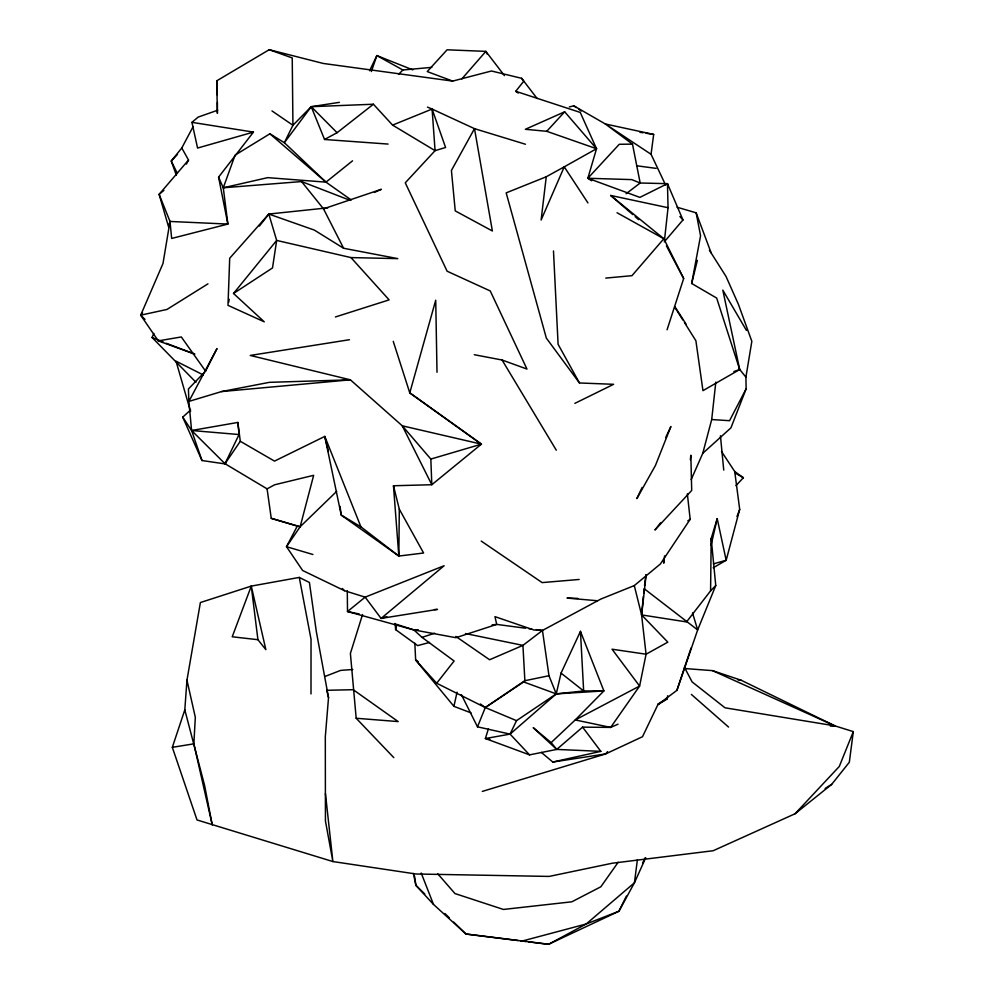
<?xml version="1.0" encoding="UTF-8"?>
<svg xmlns="http://www.w3.org/2000/svg" width="994" height="994" viewBox="0 0 994 994"><rect width="100%" height="100%" fill="white"/><g stroke="black" fill="none" stroke-linecap="round" stroke-linejoin="round"><path stroke-width="1.49" d="M310.998 693.924L311.035 639.291L299.269 577.427L251.271 586.1L200.39 602.538L186.959 680.169L184.809 709.878L172.322 747.326L197.011 819.951L332.878 861.549L416.014 873.999L549.135 876.422L612.354 863.214L713.195 850.727L795.051 813.763L831.667 784.39L849.323 762.261L853.312 731.621L834.923 725.869L712.549 670.639L684.903 668.54M399.302 509.152L423.593 553.012L398.842 556.056L399.302 509.152L393.462 485.755L431.806 484.724L481.407 444.156L409.776 392.878L393.251 341.352M687.351 493.844L690.171 519.303L660.389 563.983L634.284 585.59L641.59 614.913L686.531 621.921L710.586 590.858L711.195 538.487L717.208 518.644L726.179 560.268L713.207 567.76M184.809 709.878L204.59 785.409L212.256 824.933L193.855 743.835L195.321 717.295L186.959 680.169M299.269 577.427L309.42 582.496L316.316 631.501L328.529 697.564L325.311 736.778L325.436 820.957L332.878 861.549L325.436 793.572M217.413 102.494L217.388 113.341L216.729 80.825L269.212 49.7L323.261 63.454L452.655 81.098L491.471 70.996L521.614 78.302L537.108 98.481M643.379 596.375L641.59 614.913L646.063 654.214L639.602 686.059L610.664 727.409L582.596 727.136L556.739 749.414L529.566 754.868L485.383 738.542L488.402 728.838M643.677 593.294L644.124 588.659L697.664 629.935L676.926 690.333L657.904 704.622L642.509 736.716L605.607 753.937L482.314 791.41M664.464 240.386L668.043 207.709L667.471 183.666L640.186 183.008L631.699 179.603L587.852 178.261L596.537 148.727L580.247 112.434L515.749 91.299L523.739 81.21L521.614 78.302M664.588 555.87L663.781 563.2L663.408 560.231M691.141 479.655L702.77 453.314L711.704 419.53L715.817 382.094M646.162 574.855L641.59 614.913L667.819 642.149L646.063 654.214L612.043 649.206L639.602 686.059L575.24 719.942L551.148 742.605L533.206 727.658L556.739 749.414L600.823 751.352L582.596 727.136M587.939 202.913L564.244 166.843L546.253 176.77L541.121 220.022L564.244 166.843L596.537 148.727L564.679 111.8L525.366 129.295L546.737 131.307L596.537 148.727M690.333 459.675L690.842 455.215L691.7 490.44L654.934 530.013L660.575 522.844M637.39 859.711L634.433 882.796L618.951 911.225L548.601 944.3L465.975 934.025L433.471 904.391L415.902 885.368L413.38 873.453M665.52 184.859L651.058 154.281L653.667 134.426L605.321 123.977L573.799 105.811L569.326 106.942M644.534 585.578L645.938 574.818M657.904 704.622L667.247 698.807L667.682 695.738M702.77 453.314L730.938 427.842L746.134 388.828L745.91 377.161L751.837 341.327L738.467 304.487L726.018 276.431L709.418 250.239M193.196 126.486L181.79 147.982L188.525 160.046L159.127 194.327L169.999 221.451L162.991 263.509L140.688 315.185L158.282 340.88L194.551 354.088M684.456 322.528L695.899 340.768L702.957 390.654L739.698 369.544L716.674 298.063L691.675 283.476L700.571 235.752L696.148 212.828L677.026 207.212M228.62 302.338L229.229 299.306M429.507 642.435L417.679 645.615L395.637 629.637L396.581 625.263M471.019 712.884L453.923 706.336L457.054 692.159M711.095 545.197L717.208 518.644M489.856 739.287L485.383 738.542L510.071 734.106L556.255 693.887L561.051 673.112L580.459 631.364L603.892 690.929L575.24 719.942L610.664 727.409L618.019 724.179M691.675 283.476L697.366 260.341M434.44 609.558L437.484 609.397L381.075 618.417L365.158 597.145L344.458 590.684L302.648 570.506L286.496 546.688L300.151 526.745L313.657 475.318L274.592 484.799L267.088 488.862L225.004 463.713L191.593 430.501L182.734 417.157L190.624 409.963M721.545 451.524L734.715 471.516L739.698 509.388L726.179 560.268L713.431 563.859M253.433 132.103L197.57 148.056L191.929 122.349L253.433 132.103L218.568 177.143L223.277 187.779L227.874 224.072L169.999 221.451L168.495 226.62L159.127 194.327L163.898 190.388M667.061 329.797L683.661 278.519L663.818 238.734L610.664 195.458L668.043 207.709M676.926 690.333L691.091 647.951M371.371 71.543L376.85 55.577L412.746 69.866M349.528 200.129L301.555 181.567L223.277 187.779L235.093 155.101L269.896 133.792L284.346 142.701L325.982 182.15L351.23 199.98M362.549 614.528L350.397 653.443L356.175 718.252L393.798 757.627M251.271 586.1L232.223 636.781L257.918 639.701L265.858 649.654L251.271 586.1L257.918 639.701M736.964 516.532L739.698 509.388M853.312 731.621L839.284 766.473L795.051 813.763M529.566 754.868L510.071 734.106L477.505 726.825L485.283 707.542L524.869 680.716L548.974 675.721L556.255 693.887L603.892 690.929L583.652 690.954L556.255 693.887L523.577 681.921L485.283 707.542L436.677 683.238L415.641 660.004L414.846 643.205M711.195 538.487L715.755 585.541L697.664 629.935L692.52 612.888M195.98 382.292L152.082 337.5L153.846 333.4M645.715 857.785L634.433 882.796L586.212 923.985L548.601 944.3L528.709 941.827M642.112 487.482L636.868 498.566L655.419 465.515L670.9 426.513L665.669 437.608M369.594 70.736L376.85 55.577L402.881 69.99L431.831 67.356M510.071 734.106L516.507 720.662L556.255 693.887M182.734 417.157L201.993 460.533L225.936 464.036L225.004 463.713L239.045 434.54L237.852 422.438L191.593 430.501L188.872 401.414L188.425 388.977L205.584 371.122L217.003 348.559L188.872 401.414L221.538 391.574L269.362 382.342L350.373 379.82L402.284 425.817L430.837 459.066L431.806 484.724L402.284 425.817L481.407 444.156L430.837 459.066M626.382 896.116L618.951 911.225L586.212 923.985L521.241 941.306M642.571 863.14L645.28 857.648M186.412 164.097L188.525 160.046M746.134 388.828L729.546 420.698L711.704 419.53M336.68 491.371L300.151 526.745L297.281 526.099L286.496 546.688L312.899 554.49M225.004 463.713L240.299 441.286L237.852 422.438M618.181 862.258L600.848 886.785L571.836 901.806L503.424 909.448L454.966 893.556L437.658 873.689M144.987 319.372L140.688 315.185L142.54 312.75M259.422 226.048L268.815 214.045L327.834 207.833M436.677 683.238L454.121 660.998L422.028 637.378L413.839 629.91L395.301 623.946M181.79 147.982L171.266 161.016L176.323 175.255M233.515 293.478L276.667 240.424L268.815 214.045L229.701 258.254L227.999 305.357L264.255 321.82L233.515 293.478L272.505 267.945L276.667 240.424L350.969 257.583L397.799 258.626L343.601 248.264L314.34 230.086L268.815 214.045M664.29 241.865L682.965 219.947L667.471 183.666L639.863 197.384L587.852 178.261L619.274 144.279L632.482 144.13L640.186 183.008L626.096 193.755M607.582 751.626L605.607 753.937L552.801 762.038L541.357 752.408M461.85 78.899L485.867 51.377L504.43 75.619M546.737 131.307L564.679 111.8M177.479 154.405L171.266 161.016L177.354 173.428M735.933 485.631L743.375 477.741L734.715 471.516M710.586 590.858L715.755 585.541M398.569 74.351L402.881 69.99M523.577 681.921L524.869 680.716L522.931 645.379L542.451 630.457L600.823 599.071L634.284 585.59M191.929 122.349L198.191 117.081L217.661 110.235M223.277 187.779L267.759 177.64L325.982 182.15L352.535 160.829M339.389 102.345L311.234 106.693L324.553 139.483L337.078 132.711L373.409 104.233L392.58 125.107L435.074 150.653L445.585 147.485L432.092 109.054L427.457 107.103M687.823 520.856L690.171 519.303M207.97 283.837L166.967 309.445L140.688 315.185M825.132 788.441L831.667 784.39M657.854 704.125L667.247 698.807M574.843 403.378L613.621 384.305L579.452 382.963L546.34 338.097L506.182 192.873L546.253 176.77M374.452 192.414L381.348 189.295L323.51 208.839L301.555 181.567M392.58 125.107L432.092 109.054L474.498 128.661L525.453 144.242M324.864 676.516L340.544 670.416L352.795 669.484M733.845 371.557L739.698 369.544L722.812 290.111L746.432 330.393M422.028 637.378L434.614 633.215M335.388 316.974L389.126 299.877L350.969 257.583M386.84 616.591L381.075 618.417L444.132 565.723L365.158 597.145L347.515 611.534L413.839 629.91L455.873 637.701L496.714 624.406L525.689 628.233M552.801 762.038L600.823 751.352M158.282 340.88L181.306 336.954L205.584 371.122M172.322 747.326L193.855 743.835M349.428 339.712L250.239 355.442L350.373 379.82L221.538 391.574M492.092 624.866L496.714 624.406L494.962 616.64L533.853 629.972L542.451 630.457L548.974 675.721M605.756 278.096L631.973 275.673L663.818 238.734L617.038 212.741M579.129 579.465L542.14 582.596L481.233 541.084M830.338 726.105L834.923 725.869L741.089 680.207L712.549 670.639M373.409 104.233L311.234 106.693L292.932 125.269L284.346 142.701L311.234 106.693L337.078 132.711M413.839 629.91L418.412 629.861M577.762 598.388L567.002 598.077L597.17 600.724M324.553 139.483L388.082 144.068M738.033 679.971L741.089 680.207M356.175 718.252L398.184 721.594L353.193 689.699L326.715 690.296L328.529 697.564M239.045 434.54L191.593 430.501L201.993 460.533M517.998 940.498L465.975 934.025L453.736 922.134M521.055 940.871L525.652 941.442M528.733 628.643L531.778 629.053M536.362 629.649L542.451 630.457M636.756 165.787L656.139 168.371M639.999 132.301L643.043 132.774M646.075 133.246L653.667 134.426M834.923 725.869L725.011 707.803L692.11 681.909L684.381 667.222M474.262 354.709L502.069 360.014L526.969 369.06L490.253 290.956L447.114 271.213L405.266 182.809L435.074 150.653L432.092 109.054M465.465 633.551L522.931 645.379L489.607 659.755L455.811 636.421M359.244 613.994L347.515 611.534L347.279 590.747M267.088 488.862L271.25 518.334L300.151 526.745M271.25 518.334L297.281 526.099M269.212 49.7L292.236 57.925L292.932 125.269L271.983 110.918M194.762 354.063L166.234 343.265M452.655 81.098L427.234 71.568L447.101 49.799L485.867 51.377L487.159 54.136M152.082 337.5L163.401 342.11M516.507 720.662L485.283 707.542L480.326 703.963M203.298 374.962L176.025 361.17L190.562 411.466M735.448 473.181L743.375 477.741M240.299 441.286L274.506 461.104L324.789 436.416L360.909 526.845L398.842 556.056L393.462 485.755M360.909 526.845L341.24 515.103L324.789 436.416L328.405 451.388M418.213 661.693L415.641 660.004L453.923 706.336M651.058 154.281L605.321 123.977L632.482 144.13M587.852 178.261L591.592 180.759M515.749 91.299L518.284 93.051M573.799 105.811L576.284 107.551M578.756 109.278L581.241 111.017M398.842 556.056L341.24 515.103L340.023 506.344M481.407 444.156L409.776 392.878L435.72 300.213L437.012 372.29M561.051 673.112L583.652 690.954L580.459 631.364M269.896 133.792L325.982 182.15M610.664 195.458L632.818 214.629M635.154 216.642L638.645 219.674M691.364 694.421L728.552 727.061M424.811 894.016L415.902 885.368L414.56 876.186M444.84 913.486L449.288 917.81M342.346 588.485L344.458 590.684M679.896 216.506L682.965 219.947M551.148 742.605L556.739 749.414M739.176 368.811L745.91 377.161M674.777 306.624L686.357 324.566M674.653 306.897L682.816 319.919M502.069 360.014L556.292 450.207M579.452 382.963L558.094 344.284L553.484 250.96M666.452 245.94L683.661 278.519M323.51 208.839L343.601 248.264M461.365 694.607L477.505 726.825M421.207 873.018L433.471 904.391M696.148 212.828L711.108 252.799M218.568 177.143L227.874 224.072L171.664 238.448L169.999 221.451M667.471 183.666L667.782 186.71M720.439 435.782L723.744 470.1M395.09 623.474L395.637 629.637M216.729 80.825L217.177 94.753M474.498 128.661L451.413 170.459L455.24 210.89L492.378 230.981L474.498 128.661"/></g></svg>
